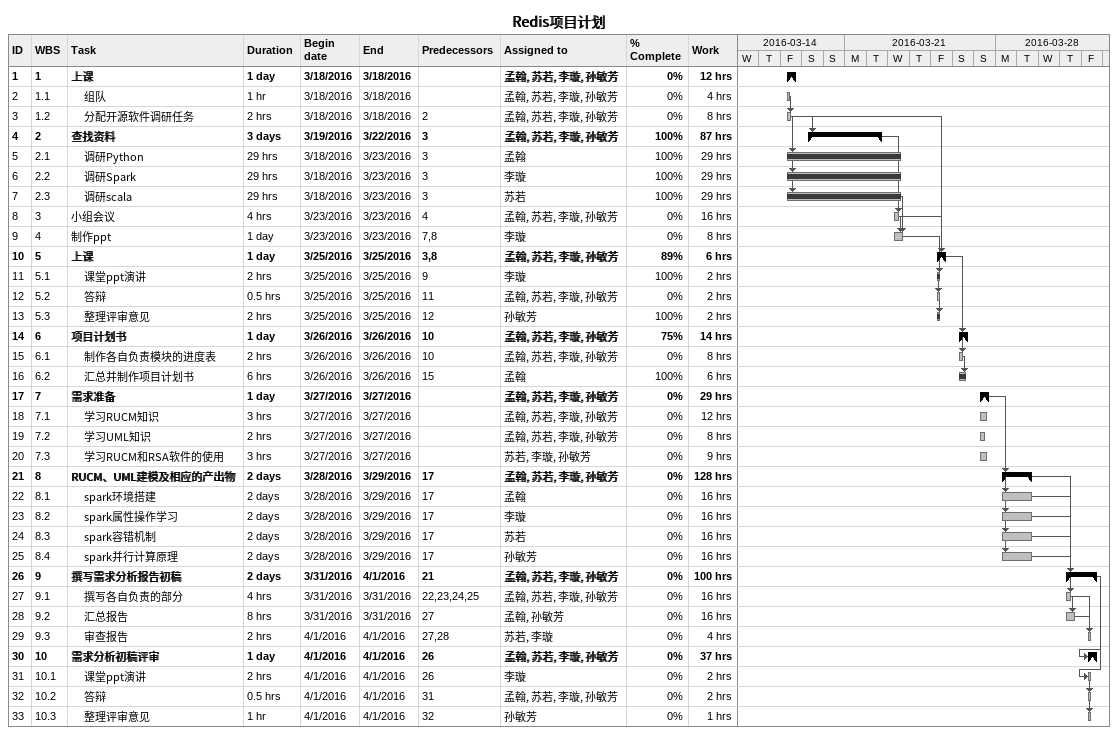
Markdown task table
Redis项目计划

| ID | WBS | Task | Duration | Start | Finish | Predecessors | Resources | % complete | Work (h) |
|---|---|---|---|---|---|---|---|---|---|
| 1 | 1 | **上课** | 1d | 2016-03-18 | 2016-03-18 |  | 孟翰, 苏若, 李璇, 孙敏芳 | 0 | 12 |
| 2 | 1.1 | 组队 | 1h | 2016-03-18 | 2016-03-18 |  | 孟翰, 苏若, 李璇, 孙敏芳 | 0 | 4 |
| 3 | 1.2 | 分配开源软件调研任务 | 2h | 2016-03-18 | 2016-03-18 | 2 | 孟翰, 苏若, 李璇, 孙敏芳 | 0 | 8 |
| 4 | 2 | **查找资料** | 3d | 2016-03-19 | 2016-03-22 | 3 | 孟翰, 苏若, 李璇, 孙敏芳 | 100 | 87 |
| 5 | 2.1 | 调研Python | 29h | 2016-03-18 | 2016-03-23 | 3 | 孟翰 | 100 | 29 |
| 6 | 2.2 | 调研Spark | 29h | 2016-03-18 | 2016-03-23 | 3 | 李璇 | 100 | 29 |
| 7 | 2.3 | 调研scala | 29h | 2016-03-18 | 2016-03-23 | 3 | 苏若 | 100 | 29 |
| 8 | 3 | 小组会议 | 4h | 2016-03-23 | 2016-03-23 | 4 | 孟翰, 苏若, 李璇, 孙敏芳 | 0 | 16 |
| 9 | 4 | 制作ppt | 1d | 2016-03-23 | 2016-03-23 | 7, 8 | 李璇 | 0 | 8 |
| 10 | 5 | **上课** | 1d | 2016-03-25 | 2016-03-25 | 3, 8 | 孟翰, 苏若, 李璇, 孙敏芳 | 89 | 6 |
| 11 | 5.1 | 课堂ppt演讲 | 2h | 2016-03-25 | 2016-03-25 | 9 | 李璇 | 100 | 2 |
| 12 | 5.2 | 答辩 | 0.5h | 2016-03-25 | 2016-03-25 | 11 | 孟翰, 苏若, 李璇, 孙敏芳 | 0 | 2 |
| 13 | 5.3 | 整理评审意见 | 2h | 2016-03-25 | 2016-03-25 | 12 | 孙敏芳 | 100 | 2 |
| 14 | 6 | **项目计划书** | 1d | 2016-03-26 | 2016-03-26 | 10 | 孟翰, 苏若, 李璇, 孙敏芳 | 75 | 14 |
| 15 | 6.1 | 制作各自负责模块的进度表 | 2h | 2016-03-26 | 2016-03-26 | 10 | 孟翰, 苏若, 李璇, 孙敏芳 | 0 | 8 |
| 16 | 6.2 | 汇总并制作项目计划书 | 6h | 2016-03-26 | 2016-03-26 | 15 | 孟翰 | 100 | 6 |
| 17 | 7 | **需求准备** | 1d | 2016-03-27 | 2016-03-27 |  | 孟翰, 苏若, 李璇, 孙敏芳 | 0 | 29 |
| 18 | 7.1 | 学习RUCM知识 | 3h | 2016-03-27 | 2016-03-27 |  | 孟翰, 苏若, 李璇, 孙敏芳 | 0 | 12 |
| 19 | 7.2 | 学习UML知识 | 2h | 2016-03-27 | 2016-03-27 |  | 孟翰, 苏若, 李璇, 孙敏芳 | 0 | 8 |
| 20 | 7.3 | 学习RUCM和RSA软件的使用 | 3h | 2016-03-27 | 2016-03-27 |  | 苏若, 李璇, 孙敏芳 | 0 | 9 |
| 21 | 8 | **RUCM、UML建模及相应的产出物** | 2d | 2016-03-28 | 2016-03-29 | 17 | 孟翰, 苏若, 李璇, 孙敏芳 | 0 | 128 |
| 22 | 8.1 | spark环境搭建 | 2d | 2016-03-28 | 2016-03-29 | 17 | 孟翰 | 0 | 16 |
| 23 | 8.2 | spark属性操作学习 | 2d | 2016-03-28 | 2016-03-29 | 17 | 李璇 | 0 | 16 |
| 24 | 8.3 | spark容错机制 | 2d | 2016-03-28 | 2016-03-29 | 17 | 苏若 | 0 | 16 |
| 25 | 8.4 | spark并行计算原理 | 2d | 2016-03-28 | 2016-03-29 | 17 | 孙敏芳 | 0 | 16 |
| 26 | 9 | **撰写需求分析报告初稿** | 2d | 2016-03-31 | 2016-04-01 | 21 | 孟翰, 苏若, 李璇, 孙敏芳 | 0 | 100 |
| 27 | 9.1 | 撰写各自负责的部分 | 4h | 2016-03-31 | 2016-03-31 | 22, 23, 24, 25 | 孟翰, 苏若, 李璇, 孙敏芳 | 0 | 16 |
| 28 | 9.2 | 汇总报告 | 8h | 2016-03-31 | 2016-03-31 | 27 | 孟翰, 孙敏芳 | 0 | 16 |
| 29 | 9.3 | 审查报告 | 2h | 2016-04-01 | 2016-04-01 | 27, 28 | 苏若, 李璇 | 0 | 4 |
| 30 | 10 | **需求分析初稿评审** | 1d | 2016-04-01 | 2016-04-01 | 26 | 孟翰, 苏若, 李璇, 孙敏芳 | 0 | 37 |
| 31 | 10.1 | 课堂ppt演讲 | 2h | 2016-04-01 | 2016-04-01 | 26 | 李璇 | 0 | 2 |
| 32 | 10.2 | 答辩 | 0.5h | 2016-04-01 | 2016-04-01 | 31 | 孟翰, 苏若, 李璇, 孙敏芳 | 0 | 2 |
| 33 | 10.3 | 整理评审意见 | 1h | 2016-04-01 | 2016-04-01 | 32 | 孙敏芳 | 0 | 1 |
